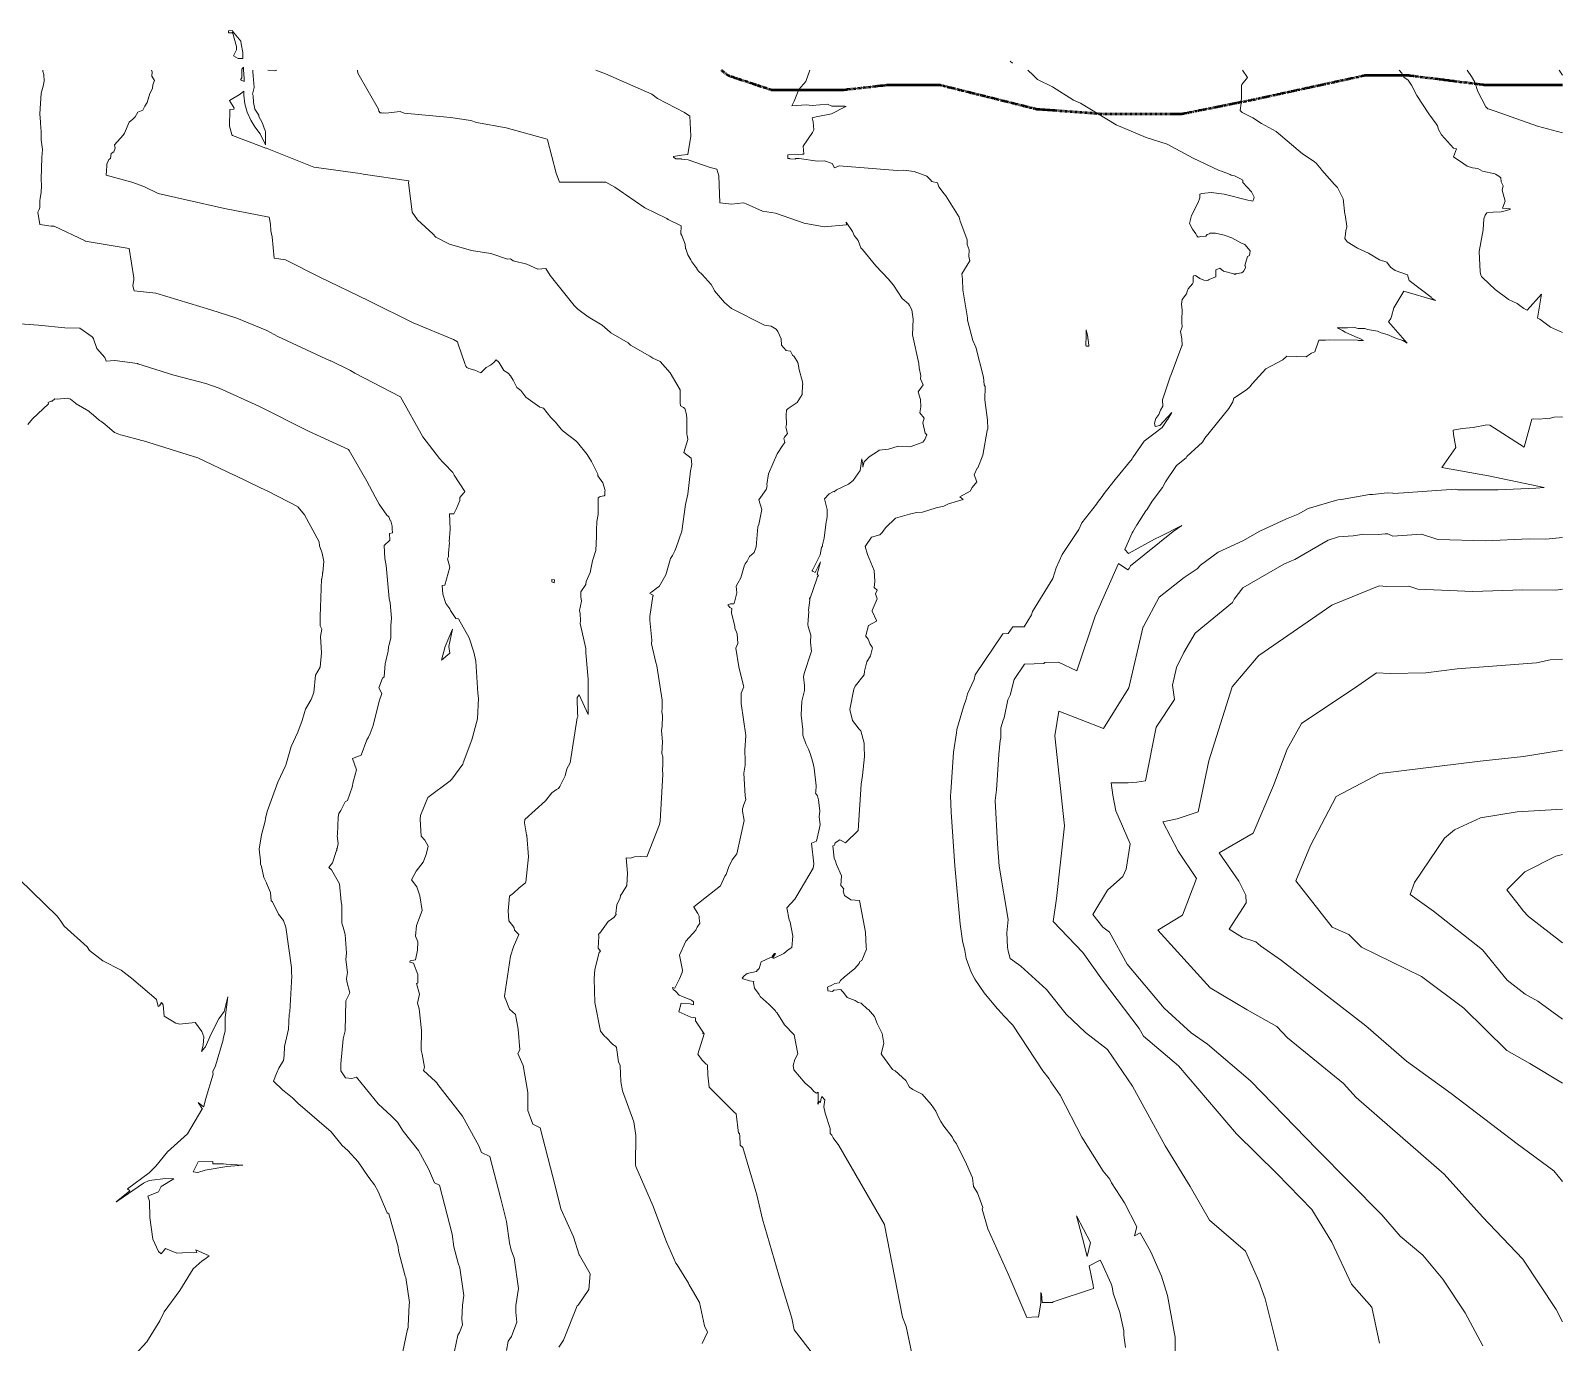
# Model space of a CAD drawing. Header units: metres. Extents: x 808187 to 810032, y 9155685 to 9157080.
# Drawn here: x 809649 to 810032.1, y 9156752.2 to 9157080.3 of the extents above; entities that cross this region are included whole.
import ezdxf

# ---------------------------------------------------------------- set-up
doc = ezdxf.new("R2010")
doc.units = ezdxf.units.M
doc.linetypes.add('ACAD_ISO08W100', pattern=[36, 24, -3, 6, -3])
doc.linetypes.add('PHANTOM2', pattern=[1.25, 0.625, -0.125, 0.125, -0.125, 0.125, -0.125])
doc.layers.add('AA L BOT', color=148, linetype='ACAD_ISO08W100')
doc.layers.add('C-TOPO-MAJR', color=9, linetype='Continuous')

msp = doc.modelspace()

# ---------------------------------------------------------------- linework, layer by layer
at = {"layer": 'AA L BOT', "color": 11, "linetype": 'PHANTOM2', "lineweight": 50, "flags": 128}
msp.add_lwpolyline([(810032.11, 9157066.64), (810012.93, 9157066.64), (809993.62, 9157069.06), (809982.75, 9157069.06), (809954.99, 9157063.02), (809936.88, 9157059.4), (809917.56, 9157059.4), (809900.66, 9157060.61), (809892.42, 9157062.67), (809881.35, 9157065.44), (809876.52, 9157066.64), (809863.24, 9157066.64), (809852.37, 9157065.44), (809843.92, 9157065.44), (809834.27, 9157065.44), (809823.4, 9157069.06), (809821.82, 9157070.38)], dxfattribs=at)
at = {"layer": 'C-TOPO-MAJR', "color": 9, "linetype": 'Continuous', "lineweight": 5}
for points, elevation in [([(809700.5, 9157075.51), (809699.77, 9157074.03), (809700.92, 9157073.3), (809702.1, 9157073.32), (809702.08, 9157074.79), (809701.65, 9157077.02), (809701.59, 9157077.7), (809699.55, 9157080.19), (809699.6, 9157080.25), (809699.47, 9157080.3), (809698.51, 9157080.26), (809698.51, 9157080.17), (809698.52, 9157079.75), (809699.46, 9157079.78), (809699.52, 9157079.93), (809700.5, 9157076.36), (809700.5, 9157075.51)], 2710), ([(809702.45, 9157067.59), (809702.45, 9157068.31), (809702.28, 9157070.52), (809702.23, 9157071.12), (809701.88, 9157070.62), (809701.86, 9157068.5), (809701.51, 9157068.03), (809702.45, 9157067.59)], 2710), ([(809893.99, 9157072.7), (809894.57, 9157072.2), (809894.59, 9157072.18), (809894.6, 9157072.19), (809893.99, 9157072.7)], 2670), ([(809912.99, 9157001.36), (809913.68, 9157001.38), (809913.69, 9157001.61), (809913.36, 9157004.11), (809913.04, 9157005.46), (809913.03, 9157004.1), (809913.05, 9157004.02), (809912.95, 9157001.58), (809912.99, 9157001.36)], 2670), ([(809779.38, 9156943.05), (809779.41, 9156942.4), (809779.96, 9156942.18), (809780.02, 9156942.96), (809779.38, 9156943.05)], 2720), ([(809752.67, 9156926.25), (809751.76, 9156922.87), (809753.9, 9156924.56), (809753.63, 9156926.27), (809754.51, 9156930.57), (809752.67, 9156926.25)], 2730), ([(809835.3, 9156849.46), (809835.06, 9156849.52), (809834.48, 9156848.8), (809834.77, 9156848.54), (809835.27, 9156849.31), (809835.3, 9156849.46)], 2690), ([(809690.88, 9156794.74), (809692.71, 9156795.27), (809698.07, 9156796.19), (809702.11, 9156796.52), (809697.94, 9156796.8), (809697.24, 9156796.91), (809694.6, 9156796.91), (809694.57, 9156797.44), (809690.96, 9156797.4), (809689.66, 9156794.91), (809690.88, 9156794.74)], 2760), ([(809912.12, 9156778.27), (809913.27, 9156773.68), (809914.13, 9156777.21), (809910.59, 9156783.91), (809912.12, 9156778.27)], 2680)]:
    msp.add_lwpolyline(points, close=True, dxfattribs=dict(at, elevation=elevation))
for points, elevation in [([(809768.02, 9156750.21), (809768.49, 9156752.53), (809769.3, 9156753.73), (809770.6, 9156757.24), (809770.35, 9156759.78), (809770.41, 9156761.44), (809771.06, 9156765.72), (809769.97, 9156773.37), (809769.24, 9156775.28), (809768.76, 9156777.09), (809768.06, 9156782.43), (809766.63, 9156788.09), (809763.84, 9156798.75), (809761.8, 9156799.71), (809761.08, 9156801.36), (809757.03, 9156808.83), (809750.86, 9156816.73), (809750.58, 9156817.14), (809750.31, 9156817.44), (809747.3, 9156820.19), (809747.51, 9156821.07), (809746.97, 9156824.29), (809746.71, 9156825.32), (809746.75, 9156830.22), (809746.22, 9156835.64), (809745.74, 9156837.07), (809746.31, 9156839.31), (809745.56, 9156842), (809745.87, 9156842.05), (809745.84, 9156844.2), (809744.75, 9156847.1), (809743.85, 9156847.31), (809743.96, 9156847.61), (809745.24, 9156847.89), (809745.76, 9156850.3), (809745.83, 9156852.41), (809745.3, 9156853.85), (809745.51, 9156856.52), (809746.91, 9156860.21), (809746.4, 9156863.87), (809745.64, 9156866.19), (809744.24, 9156867.92), (809745.44, 9156870.09), (809747.2, 9156872.31), (809747.98, 9156874.24), (809748.44, 9156876.32), (809747.6, 9156877.8), (809746.7, 9156878.79), (809746.48, 9156883.08), (809746.53, 9156884.04), (809748.4, 9156888.47), (809753.93, 9156892.67), (809754.36, 9156893.09), (809757.15, 9156896.8), (809757.22, 9156897.2), (809759.36, 9156902.91), (809760.82, 9156908.19), (809761.02, 9156913.35), (809760.88, 9156914.6), (809760.33, 9156922.6), (809759.88, 9156924.86), (809758.67, 9156928.41), (809756.01, 9156933.17), (809755.38, 9156933.24), (809754.03, 9156935.28), (809753.86, 9156935.66), (809753.08, 9156936.67), (809752.89, 9156937.01), (809752.11, 9156939.34), (809751.99, 9156941.49), (809752.64, 9156941.57), (809753.9, 9156946.1), (809753.32, 9156948.22), (809753.48, 9156948.54), (809753.56, 9156948.74), (809753.52, 9156949), (809753.5, 9156949.1), (809753.51, 9156949.58), (809753.78, 9156952.27), (809753.73, 9156952.46), (809753.96, 9156955.63), (809753.81, 9156959.43), (809754.84, 9156959.44), (809755.53, 9156960.77), (809756.35, 9156962.82), (809756.35, 9156963.51), (809757.35, 9156964.72), (809757.51, 9156964.81), (809757.59, 9156965.05), (809754.97, 9156969.11), (809754.62, 9156969.8), (809752.55, 9156971.99), (809752.04, 9156972.46), (809751.28, 9156973.25), (809747.15, 9156978.73), (809741.52, 9156988.69), (809730.11, 9156994.63), (809729.05, 9156995.29), (809724.11, 9156997.71), (809723.98, 9156997.74), (809710.81, 9157003.84), (809708.06, 9157005.27), (809700.61, 9157008.41), (809694.11, 9157010.48), (809680.35, 9157014.66), (809674.94, 9157015.2), (809674.61, 9157016.45), (809674.83, 9157018.02), (809674.8, 9157018.51), (809673.63, 9157025.85), (809662.68, 9157027.68), (809662.66, 9157027.69), (809662.65, 9157027.7), (809662.64, 9157027.7), (809662.63, 9157027.7), (809654.89, 9157031.38), (809654.18, 9157031.4), (809651.33, 9157031.78), (809650.86, 9157034.91), (809651.14, 9157035.53), (809651.33, 9157036.07), (809651.29, 9157037.81), (809651.42, 9157038.35), (809651.67, 9157039.88), (809651.74, 9157041.45), (809651.65, 9157043.19), (809651.82, 9157048.58), (809651.98, 9157050.58), (809651.69, 9157052.95), (809651.7, 9157055.11), (809651.5, 9157057.08), (809651.53, 9157057.42), (809651.33, 9157059.49), (809651.64, 9157064.65), (809652.18, 9157066.37), (809652.41, 9157067.7), (809652.3, 9157069.29), (809652.09, 9157070.16), (809652.09, 9157070.38)], 2730), ([(809781.12, 9156751.04), (809782.29, 9156752.77), (809785.7, 9156761.35), (809785.99, 9156761.55), (809788.6, 9156765.47), (809788.61, 9156765.49), (809788.96, 9156769.35), (809786.27, 9156774.05), (809786.24, 9156774.1), (809786.24, 9156774.12), (809784.76, 9156778.62), (809781.64, 9156785.61), (809780.33, 9156791.04), (809776.44, 9156805.92), (809774.6, 9156806.78), (809773.39, 9156810.22), (809773.35, 9156810.75), (809773.36, 9156814.72), (809772.22, 9156821.45), (809770.84, 9156824.47), (809771.36, 9156825.39), (809770.98, 9156830.55), (809770.33, 9156834.22), (809768.79, 9156835.6), (809767.71, 9156838.33), (809767.61, 9156838.4), (809767.54, 9156838.83), (809769.07, 9156848.83), (809769.8, 9156851.12), (809771.09, 9156854.21), (809770.04, 9156855.36), (809769.98, 9156855.88), (809769.66, 9156856.43), (809768.62, 9156857.63), (809768.42, 9156860.13), (809768.82, 9156863.81), (809769.76, 9156864.54), (809771.2, 9156865.93), (809772.77, 9156867.12), (809772.91, 9156867.29), (809773.51, 9156873.65), (809773.11, 9156878.98), (809773.04, 9156879.06), (809773.04, 9156879.13), (809772.56, 9156882.14), (809772.62, 9156883.01), (809772.62, 9156883.01), (809772.62, 9156883.02), (809777.76, 9156887.69), (809779.34, 9156889.64), (809780.57, 9156890.52), (809781.03, 9156890.78), (809781.34, 9156891.26), (809782.72, 9156893.92), (809783.09, 9156895.68), (809783.93, 9156897.21), (809785.73, 9156908.46), (809785.89, 9156908.76), (809785.89, 9156908.94), (809785.9, 9156909.05), (809785.78, 9156909.45), (809785.68, 9156913.53), (809786.18, 9156914.18), (809788.46, 9156909.25), (809788.46, 9156917.87), (809788.49, 9156918.06), (809787.84, 9156924.67), (809787.92, 9156925.74), (809786.45, 9156932.04), (809786.53, 9156932.72), (809786.49, 9156934.49), (809786.29, 9156935.31), (809786.8, 9156937.57), (809786.64, 9156938.67), (809786.62, 9156939.96), (809787.87, 9156941.77), (809787.96, 9156942.56), (809788.93, 9156944.78), (809789.57, 9156947.72), (809790.35, 9156950.29), (809790.57, 9156953.76), (809790.52, 9156955.35), (809790.63, 9156957.49), (809790.97, 9156959.3), (809790.99, 9156963.38), (809790.95, 9156963.41), (809791.48, 9156963.81), (809792.48, 9156963.99), (809792.65, 9156964.14), (809792.67, 9156965.12), (809792.7, 9156965.3), (809792.13, 9156967.16), (809792.12, 9156967.16), (809792.11, 9156967.16), (809792.11, 9156967.17), (809790.92, 9156968.97), (809790.87, 9156969.4), (809790.82, 9156969.54), (809789.31, 9156972.54), (809788.21, 9156974.26), (809785.8, 9156977.28), (809785.48, 9156977.61), (809785.4, 9156977.73), (809782.23, 9156980.12), (809781.72, 9156980.65), (809780.27, 9156982.34), (809780.27, 9156982.35), (809780.26, 9156982.38), (809780.24, 9156982.43), (809779.13, 9156983.53), (809777.26, 9156985.88), (809776.34, 9156986.09), (809772.87, 9156988.65), (809771.63, 9156990.33), (809770.65, 9156991.03), (809770.56, 9156991.19), (809769.74, 9156992.86), (809769.02, 9156993.97), (809768.47, 9156994.61), (809767.35, 9156995.26), (809766.11, 9156997.36), (809765.43, 9156997.96), (809764.88, 9156997.33), (809764.02, 9156996.6), (809762.97, 9156996.04), (809761.59, 9156994.75), (809760.11, 9156995.35), (809758.66, 9156995.78), (809758.12, 9156996.07), (809757.9, 9156996.42), (809757.82, 9156996.6), (809757.61, 9156996.97), (809757.63, 9156997.08), (809755.93, 9157001.89), (809755.8, 9157002.48), (809754.79, 9157003.07), (809744.73, 9157007.22), (809733.64, 9157012.74), (809721.2, 9157018.7), (809712.79, 9157022.95), (809709.92, 9157023.41), (809709.46, 9157028.71), (809709.13, 9157030.21), (809709.05, 9157031.92), (809708.7, 9157033.62), (809697.55, 9157035.79), (809687.95, 9157037.99), (809680.96, 9157039.59), (809677.31, 9157041.3), (809674.34, 9157042.37), (809667.96, 9157044.11), (809667.98, 9157045.2), (809668.11, 9157046.54), (809668.06, 9157046.87), (809668.61, 9157048.03), (809669.01, 9157048.32), (809669.2, 9157049.58), (809669.83, 9157049.97), (809670.21, 9157050.91), (809670.04, 9157051.75), (809672.2, 9157054.16), (809672.48, 9157054.67), (809673.65, 9157057.39), (809674.57, 9157058.15), (809675.16, 9157058.72), (809675.82, 9157059.9), (809677.11, 9157060.44), (809677.59, 9157061.4), (809678.16, 9157062.31), (809678.8, 9157064.58), (809679.52, 9157065.79), (809679.6, 9157066.76), (809680, 9157067.79), (809679.34, 9157068.9), (809679.42, 9157069.97), (809679.27, 9157070.38)], 2720), ([(809816.94, 9156751.95), (809818.27, 9156754.78), (809817.57, 9156756.38), (809816.32, 9156762.21), (809813.62, 9156766.79), (809813.53, 9156767.04), (809810.71, 9156771.6), (809810.35, 9156772), (809808.02, 9156777.36), (809804.63, 9156786.47), (809800.41, 9156796.22), (809800.28, 9156796.68), (809800.35, 9156803.93), (809799.9, 9156807.37), (809797.05, 9156815.14), (809796.63, 9156817.48), (809796.63, 9156817.48), (809796.63, 9156817.48), (809796.62, 9156817.49), (809796.5, 9156821.45), (809796.02, 9156822.37), (809795.56, 9156825.99), (809795.35, 9156826.2), (809794.58, 9156826.77), (809792.95, 9156828.49), (809792.54, 9156828.81), (809791.57, 9156830.02), (809790.15, 9156837.22), (809789.98, 9156843.26), (809790.15, 9156845.49), (809791.18, 9156849.76), (809791.53, 9156850.11), (809790.99, 9156850.8), (809791.12, 9156853.83), (809791.06, 9156854.27), (809791.26, 9156854.58), (809791.39, 9156854.6), (809793.48, 9156857.52), (809794.34, 9156858.07), (809794.91, 9156858.51), (809795.47, 9156859.21), (809795.37, 9156859.52), (809795.67, 9156861.69), (809796.45, 9156863.37), (809796.55, 9156864.02), (809796.94, 9156864.54), (809798.15, 9156866.53), (809798.31, 9156869.54), (809797.94, 9156873.44), (809799.08, 9156873.29), (809800.07, 9156873.63), (809801.49, 9156873.75), (809803.1, 9156873.63), (809806.27, 9156881.75), (809806.48, 9156882.55), (809807.11, 9156894.24), (809807.04, 9156895.51), (809807.17, 9156896.63), (809807.12, 9156898.7), (809806.9, 9156899.5), (809807.08, 9156902.44), (809806.81, 9156905.24), (809806.99, 9156906.33), (809807.08, 9156908.93), (809806.9, 9156909.98), (809806.96, 9156910.81), (809806.93, 9156912.85), (809805.62, 9156921.45), (809805.36, 9156922.24), (809804.33, 9156926.91), (809804.38, 9156927.86), (809803.85, 9156932.86), (809803.86, 9156933.74), (809804.66, 9156938.85), (809804.69, 9156938.97), (809804.68, 9156939.11), (809803.92, 9156939.54), (809803.95, 9156939.65), (809804.34, 9156939.89), (809805.77, 9156941.04), (809806.24, 9156941.3), (809807.91, 9156944.21), (809809.03, 9156948.28), (809809.52, 9156949.05), (809810.13, 9156950.21), (809810.48, 9156951.03), (809811.87, 9156955.1), (809812.83, 9156961.81), (809813.38, 9156964.4), (809814.03, 9156970.17), (809814.28, 9156971.4), (809814.39, 9156971.78), (809814.24, 9156973.4), (809812.42, 9156974.78), (809813.39, 9156978.01), (809813.26, 9156979.11), (809813.12, 9156979.33), (809813.15, 9156983.24), (809813.02, 9156984.28), (809812.62, 9156985.79), (809812.3, 9156986.04), (809811.55, 9156986.42), (809811.46, 9156987.19), (809811.46, 9156990.43), (809808.99, 9156994.75), (809806.49, 9156997.57), (809804.62, 9156998.39), (809803.9, 9156998.92), (809799.01, 9157001.63), (809798.48, 9157002.18), (809794.15, 9157004.72), (809793.98, 9157004.91), (809791.96, 9157006.61), (809788.5, 9157008.71), (809785.89, 9157010.64), (809785, 9157011.54), (809779, 9157019.07), (809777.86, 9157020.81), (809775.86, 9157020.64), (809773.09, 9157021.92), (809769.71, 9157022.69), (809769.06, 9157023.19), (809768.33, 9157023.18), (809764.11, 9157024.57), (809759.31, 9157025.28), (809753.75, 9157026.88), (809750.38, 9157028.68), (809749.62, 9157029.51), (809745.79, 9157032.96), (809744.45, 9157034.91), (809743.5, 9157042.35), (809743.65, 9157042.54), (809743.59, 9157042.75), (809732.21, 9157044.38), (809731.46, 9157044.59), (809719.84, 9157046.14), (809708.22, 9157050.82), (809708.04, 9157050.87), (809707.85, 9157050.89), (809699.52, 9157054.07), (809699.33, 9157054.25), (809699.36, 9157054.28), (809698.73, 9157056.39), (809698.74, 9157056.42), (809698.86, 9157060.57), (809699.81, 9157060.64), (809699.93, 9157060.84), (809699.95, 9157060.91), (809698.76, 9157062.83), (809698.77, 9157062.85), (809701.46, 9157064.4), (809702.39, 9157065.18), (809702.32, 9157064.12), (809702.58, 9157061.98), (809703.15, 9157059.89), (809704.09, 9157057.93), (809705.11, 9157056.2), (809706.43, 9157054.51), (809707.8, 9157051.7), (809707.76, 9157055.06), (809707.67, 9157055.26), (809706.96, 9157057.32), (809706.13, 9157058.82), (809706.06, 9157059.14), (809705.08, 9157060.63), (809704.79, 9157062.34), (809704.7, 9157064.05), (809704.54, 9157064.38), (809704.95, 9157066.09), (809704.74, 9157068.04), (809704.74, 9157068.35), (809704.68, 9157068.63), (809704.63, 9157070.38)], 2710), ([(809847.63, 9156745.47), (809840, 9156755.38), (809839.36, 9156758.28), (809836.71, 9156767.07), (809832.1, 9156783), (809832.08, 9156783.03), (809832.07, 9156783.07), (809830.62, 9156789.12), (809827.11, 9156800.96), (809826.5, 9156801.59), (809826.41, 9156803.95), (809826.32, 9156804.3), (809826.28, 9156804.53), (809826.05, 9156804.55), (809825.44, 9156809.37), (809825, 9156809.84), (809824.66, 9156810.12), (809818.76, 9156816.06), (809818.37, 9156819.03), (809818.28, 9156821.66), (809817.94, 9156821.82), (809816.99, 9156822.81), (809815.91, 9156824.33), (809817.48, 9156829.39), (809816.97, 9156829.59), (809817.47, 9156829.41), (809815.28, 9156832.67), (809815.27, 9156833.4), (809814.11, 9156833.56), (809811.17, 9156834.86), (809811.7, 9156837.04), (809813.94, 9156836.91), (809814.79, 9156836.61), (809814.78, 9156837.43), (809814.28, 9156837.82), (809811.22, 9156839.05), (809810.32, 9156840.08), (809809.72, 9156840.46), (809809.53, 9156840.99), (809810.13, 9156840.83), (809811.31, 9156843.11), (809812.01, 9156844.71), (809812.09, 9156845.32), (809811.28, 9156849.1), (809812.88, 9156852.61), (809815.39, 9156855.36), (809815.58, 9156855.7), (809815.7, 9156856.1), (809816.08, 9156856.57), (809816.37, 9156857.01), (809816.21, 9156858.31), (809816.23, 9156858.83), (809815.92, 9156859.49), (809814.86, 9156861.11), (809814.89, 9156861.16), (809821.58, 9156866.45), (809822.62, 9156868.86), (809822.94, 9156869.27), (809823.55, 9156871.01), (809824.46, 9156872.89), (809825.61, 9156874.44), (809827.46, 9156882.78), (809827.09, 9156885.06), (809827.06, 9156885.68), (809827.36, 9156886.74), (809827.89, 9156888), (809827.73, 9156888.96), (809827.42, 9156894.62), (809827.74, 9156896.61), (809827.77, 9156897.71), (809827.64, 9156900.34), (809827.91, 9156903.97), (809826.72, 9156912.01), (809826.74, 9156914.58), (809827.37, 9156916.21), (809827.35, 9156916.34), (809827.35, 9156916.41), (809826.17, 9156921.18), (809825.41, 9156925.89), (809825.86, 9156927.01), (809825.73, 9156929.4), (809825.43, 9156930.27), (809825.17, 9156930.85), (809825.13, 9156931.26), (809824.27, 9156934.67), (809824.4, 9156935.78), (809823.86, 9156936.04), (809823.38, 9156936.66), (809824.1, 9156936.92), (809824.9, 9156936.98), (809825.09, 9156937.33), (809825.65, 9156939.73), (809825.47, 9156941.35), (809825.86, 9156942.14), (809826.67, 9156943.48), (809827.45, 9156946.38), (809827.76, 9156946.97), (809828.22, 9156947.59), (809828.83, 9156948.81), (809829.97, 9156949.78), (809830.48, 9156951.21), (809830.92, 9156956.23), (809831.16, 9156956.8), (809831.86, 9156960.55), (809831.16, 9156962.94), (809832.97, 9156965.52), (809833.26, 9156966.48), (809833.15, 9156966.81), (809833.53, 9156969.47), (809835.72, 9156974.48), (809837.11, 9156976.65), (809837.64, 9156977.33), (809837.44, 9156978.32), (809837.59, 9156978.64), (809838.31, 9156979.57), (809838, 9156980.79), (809837.9, 9156981.11), (809838.03, 9156981.75), (809837.99, 9156984.22), (809838.06, 9156985.37), (809838.2, 9156985.56), (809838.45, 9156985.8), (809840.76, 9156987.29), (809841.96, 9156989.32), (809842.05, 9156991.68), (809842.16, 9156991.7), (809842.08, 9156992.5), (809841.19, 9156995.8), (809841.12, 9156996.03), (809840.94, 9156997.33), (809840.02, 9156998.83), (809839.6, 9156999.11), (809839.08, 9157000.11), (809837.98, 9157000.34), (809836.85, 9157001.62), (809836.77, 9157003.21), (809835.91, 9157005.08), (809835.45, 9157005.62), (809834.21, 9157006.35), (809832.58, 9157006.64), (809824.29, 9157010.77), (809822.54, 9157012.28), (809820.03, 9157015.2), (809819.95, 9157015.43), (809819.25, 9157016.84), (809816.99, 9157019.32), (809816.06, 9157020.16), (809815.79, 9157020.48), (809815.68, 9157020.7), (809815.66, 9157020.9), (809815.39, 9157021.14), (809814.39, 9157022.44), (809814.16, 9157022.94), (809813.39, 9157024.22), (809812.85, 9157025.73), (809812.81, 9157025.84), (809812.7, 9157026.88), (809811.9, 9157029.03), (809811.6, 9157029.46), (809811.76, 9157031.44), (809811.72, 9157031.45), (809808.51, 9157033.09), (809808.37, 9157033.12), (809808.33, 9157033.14), (809808.1, 9157033.32), (809802.62, 9157036), (809802.61, 9157036), (809802.6, 9157036.01), (809797.83, 9157039.35), (809797.27, 9157039.68), (809795.12, 9157041.16), (809792.86, 9157042.4), (809781.33, 9157042.41), (809780.49, 9157044.61), (809778.28, 9157052.99), (809778.22, 9157053.12), (809767.94, 9157055.99), (809760.56, 9157057.33), (809759.15, 9157057.79), (809754.07, 9157058.55), (809742.45, 9157059.68), (809741.41, 9157060.11), (809737.83, 9157059.66), (809737.29, 9157059.7), (809737.13, 9157059.69), (809736.78, 9157059.74), (809736.48, 9157059.75), (809736.1, 9157060.19), (809736.04, 9157060.67), (809730.9, 9157069.7), (809730.8, 9157070.38)], 2700), ([(809870.5, 9156744.29), (809868.01, 9156756.2), (809867.04, 9156758.49), (809862.57, 9156781.63), (809862.56, 9156781.71), (809862.55, 9156781.74), (809851.15, 9156801.5), (809849.76, 9156803.37), (809849.37, 9156804.03), (809848.98, 9156804.45), (809848.96, 9156805.71), (809847.74, 9156809.59), (809847.41, 9156811.13), (809847.66, 9156812.88), (809846.9, 9156813.75), (809846.69, 9156812.93), (809846.6, 9156812.23), (809846.13, 9156812.54), (809846.12, 9156812.22), (809845.94, 9156811.81), (809845.95, 9156812.81), (809845.99, 9156813.28), (809845.99, 9156814.77), (809845.59, 9156814.57), (809844.92, 9156814.95), (809844.23, 9156815.8), (809842.7, 9156817.05), (809842.7, 9156817.05), (809842.7, 9156817.05), (809839.91, 9156820.37), (809839.73, 9156821.47), (809840.16, 9156822.96), (809840.93, 9156824.41), (809839.98, 9156829.14), (809839.92, 9156829.26), (809837.58, 9156831.63), (809835.67, 9156834.74), (809835.39, 9156834.91), (809835.29, 9156835.13), (809833.71, 9156836.77), (809831.48, 9156838.77), (809831.26, 9156839.27), (809830.06, 9156840.84), (809829.79, 9156842.13), (809829.91, 9156842.49), (809828.83, 9156842.61), (809827.21, 9156843.14), (809827.01, 9156843.33), (809827.47, 9156843.93), (809828.27, 9156844.45), (809830.58, 9156844.97), (809830.84, 9156845.41), (809830.9, 9156845.44), (809831.22, 9156845.75), (809831.77, 9156847.37), (809834.24, 9156848.55), (809834.71, 9156848.33), (809834.95, 9156848.31), (809837.43, 9156849.52), (809838.45, 9156850.4), (809839.43, 9156851), (809839.65, 9156853.78), (809838.99, 9156857.29), (809838.75, 9156857.9), (809838.17, 9156860.92), (809840.16, 9156863.11), (809840.23, 9156863.17), (809840.27, 9156863.23), (809840.37, 9156863.45), (809844.71, 9156870.83), (809844.89, 9156871.93), (809844.28, 9156877.1), (809845.55, 9156877.59), (809846.35, 9156880.92), (809846.45, 9156881.79), (809846.27, 9156883.65), (809846.37, 9156885.06), (809846.08, 9156887.94), (809845.82, 9156888.92), (809845.36, 9156889.56), (809845.41, 9156889.96), (809845.46, 9156891.41), (809844.96, 9156895.86), (809844.66, 9156897.31), (809844, 9156899.48), (809843.57, 9156900.58), (809842.91, 9156901.9), (809842.27, 9156903.84), (809842.19, 9156904.13), (809842.18, 9156905.54), (809841.72, 9156909.09), (809841.89, 9156912.61), (809842.55, 9156915.26), (809842.57, 9156916.49), (809842.35, 9156918.66), (809842.47, 9156919.54), (809844.2, 9156924.85), (809844.29, 9156924.99), (809844.07, 9156927.38), (809844.13, 9156929.12), (809843.45, 9156931.28), (809843.4, 9156931.74), (809843.64, 9156934.98), (809843.59, 9156935.32), (809843.86, 9156937.87), (809843.86, 9156938.08), (809843.8, 9156938.21), (809843.85, 9156938.21), (809843.78, 9156938.48), (809843.95, 9156938.39), (809845.69, 9156943.19), (809845.78, 9156943.74), (809846.04, 9156943.93), (809845.75, 9156944.33), (809846.6, 9156947.42), (809845.23, 9156944.77), (809844.69, 9156945.15), (809844.48, 9156945.14), (809844.52, 9156945.36), (809844.61, 9156945.34), (809846.5, 9156949.19), (809846.85, 9156951.03), (809847.04, 9156951.35), (809847.08, 9156951.73), (809847.48, 9156953.37), (809847.98, 9156957.44), (809848.11, 9156957.82), (809848.21, 9156958.67), (809848.24, 9156960.57), (809847.55, 9156963.18), (809848.72, 9156964.47), (809849.83, 9156965.02), (809850, 9156964.99), (809850.56, 9156965.48), (809853.56, 9156966.86), (809854.75, 9156967.77), (809856.51, 9156970.25), (809856.88, 9156973.18), (809857.05, 9156972.22), (809857.17, 9156972.17), (809857.16, 9156971.16), (809857.53, 9156972.48), (809858.77, 9156973.71), (809861.07, 9156975.24), (809861.25, 9156975.33), (809863.56, 9156975.63), (809865.96, 9156976.34), (809868.87, 9156976.21), (809869.26, 9156976.26), (809872.14, 9156977.39), (809872.7, 9156978.05), (809873.14, 9156979.24), (809872.73, 9156979.61), (809872.13, 9156982.23), (809872.51, 9156983.4), (809871.41, 9156984.73), (809871.69, 9156986.21), (809871.61, 9156988.03), (809871.03, 9156989.92), (809872.21, 9156991.74), (809871.57, 9156993.19), (809871.64, 9156993.94), (809871.22, 9156995.95), (809871.17, 9156997.03), (809869.55, 9157004.24), (809869.73, 9157008.13), (809869.39, 9157010.44), (809868.84, 9157011.56), (809868.6, 9157011.96), (809866.99, 9157013.33), (809864.83, 9157016.66), (809863.53, 9157018.25), (809860.39, 9157021.47), (809857.1, 9157025.54), (809856.64, 9157025.99), (809855.95, 9157027.84), (809854.98, 9157029.1), (809854.65, 9157029.86), (809854.56, 9157030.03), (809852.98, 9157032.41), (809853.08, 9157031.72), (809847.47, 9157031.26), (809842.45, 9157032.16), (809835.3, 9157034.62), (809832.06, 9157035.17), (809828.01, 9157037.02), (809827.54, 9157037.17), (809827.22, 9157037.24), (809824.43, 9157036.93), (809821.42, 9157037.26), (809821.11, 9157043.98), (809820.61, 9157045.64), (809818.96, 9157046.05), (809813.44, 9157048.01), (809811.78, 9157048.13), (809811.79, 9157048.21), (809810.38, 9157048.22), (809809.79, 9157048.66), (809809.81, 9157048.85), (809811.83, 9157049.19), (809813.38, 9157049.32), (809814.18, 9157053.93), (809813.9, 9157058.92), (809812.59, 9157059.82), (809805.77, 9157063.32), (809804.35, 9157064.4), (809792.8, 9157069.47), (809790.38, 9157070.38)], 2690), ([(809922.87, 9156750.97), (809922.42, 9156754.07), (809922.43, 9156755.15), (809921.41, 9156759.66), (809919.79, 9156764.55), (809919.51, 9156766.11), (809919.27, 9156766.89), (809916.81, 9156772.21), (809916.49, 9156772.79), (809913.8, 9156771.39), (809914.76, 9156766.55), (809914.84, 9156765.73), (809904.77, 9156762.33), (809904.57, 9156762.23), (809901.97, 9156762.18), (809901.8, 9156764.37), (809901.67, 9156764.7), (809901.71, 9156764.1), (809901.64, 9156762.13), (809901.11, 9156758.55), (809900.61, 9156758.6), (809898.2, 9156758.44), (809893.64, 9156768.98), (809888.44, 9156780.6), (809886.97, 9156785.51), (809887.17, 9156786), (809885.84, 9156789.62), (809884.85, 9156791.25), (809884.58, 9156793.34), (809883.09, 9156796.77), (809880.62, 9156801.92), (809879.86, 9156802.89), (809879.47, 9156803.64), (809877.4, 9156806.26), (809876.64, 9156807.45), (809876.04, 9156808.58), (809875.41, 9156810.08), (809874.26, 9156811.74), (809871.97, 9156814.27), (809869.69, 9156815.51), (809868.86, 9156816.05), (809867.88, 9156817.74), (809865.24, 9156820.12), (809864.54, 9156820.47), (809861.87, 9156824.1), (809861.71, 9156824.35), (809862.42, 9156826.94), (809861.96, 9156829.5), (809860.75, 9156831.97), (809860.05, 9156833.73), (809858.54, 9156835.48), (809858.33, 9156835.56), (809856.75, 9156837.05), (809856.01, 9156837.25), (809855.23, 9156837.77), (809853.25, 9156838.48), (809852.35, 9156839.71), (809851.93, 9156840.12), (809851.68, 9156840.46), (809849.88, 9156840.3), (809849.54, 9156839.95), (809848.37, 9156840.14), (809848.41, 9156840.48), (809848.28, 9156841.1), (809849.61, 9156841.62), (809850.15, 9156842), (809851.24, 9156842.12), (809851.58, 9156842.71), (809852.49, 9156843.59), (809855.13, 9156845.71), (809856.2, 9156847), (809856.37, 9156847.49), (809856.9, 9156847.77), (809858.08, 9156850.59), (809857.95, 9156851.09), (809857.82, 9156854.79), (809856.35, 9156862.76), (809854.14, 9156862.93), (809852.54, 9156864.02), (809852.27, 9156865.09), (809852.4, 9156865.65), (809851.66, 9156866.5), (809851.84, 9156868.87), (809850.57, 9156871.78), (809850.34, 9156872.62), (809850.02, 9156873.32), (809849.63, 9156876.42), (809850.03, 9156876.57), (809850.22, 9156877.19), (809851.43, 9156877.92), (809852.79, 9156877.19), (809856.01, 9156880.26), (809856.71, 9156891.86), (809857.08, 9156894.01), (809857.6, 9156898.75), (809857.49, 9156901.22), (809857.5, 9156901.29), (809857.47, 9156902.12), (809856.62, 9156905.17), (809856.21, 9156905.57), (809854.57, 9156907.75), (809853.88, 9156910.5), (809854.9, 9156915.61), (809855.23, 9156916.38), (809857.5, 9156919.21), (809857.56, 9156920.12), (809858.17, 9156922.42), (809859.11, 9156923.9), (809859.61, 9156925.91), (809859.49, 9156926.14), (809858.99, 9156926.88), (809858.9, 9156926.95), (809858.91, 9156927.05), (809858.51, 9156928.13), (809857.86, 9156928.95), (809857.88, 9156928.97), (809857.87, 9156928.99), (809858.59, 9156931.48), (809860.58, 9156932.6), (809860.6, 9156932.79), (809859.51, 9156935.14), (809859.51, 9156935.27), (809860.7, 9156938.19), (809860.34, 9156939.4), (809860.76, 9156940.35), (809859.96, 9156941.01), (809860.15, 9156942.56), (809860.01, 9156945.24), (809858.34, 9156949.29), (809857.73, 9156951.28), (809857.92, 9156951.52), (809859.29, 9156953.58), (809861.37, 9156954.19), (809862.01, 9156954.75), (809862.79, 9156955.95), (809865.33, 9156958.37), (809868.82, 9156959.4), (809870.57, 9156959.74), (809872.06, 9156959.83), (809875.53, 9156960.96), (809877.45, 9156961.38), (809878.54, 9156961.92), (809882.25, 9156963.01), (809881.44, 9156963.69), (809884.04, 9156965.1), (809884.53, 9156966.01), (809885.69, 9156967.43), (809884.98, 9156969.18), (809885.73, 9156970.83), (809885.92, 9156970.94), (809887.18, 9156974.08), (809888.28, 9156980.33), (809888.45, 9156980.73), (809888.37, 9156982.85), (809887.65, 9156987.99), (809887.72, 9156991.27), (809887.54, 9156991.74), (809887.33, 9156993.6), (809885.44, 9157001.16), (809884.65, 9157002.76), (809883.31, 9157007.89), (809883.34, 9157008.5), (809882.18, 9157015.45), (809882.07, 9157018.16), (809881.9, 9157019.47), (809883.94, 9157022.69), (809883.69, 9157023.85), (809883.77, 9157025.47), (809883.26, 9157026.77), (809883.24, 9157027.94), (809882.95, 9157028.87), (809881.54, 9157032.61), (809881.27, 9157033.61), (809877.93, 9157039.02), (809877.48, 9157039.51), (809876.16, 9157041.26), (809875.8, 9157042.23), (809874.42, 9157042.56), (809874.08, 9157043), (809873.14, 9157043.86), (809870.03, 9157045.08), (809867.29, 9157045.37), (809865.78, 9157045.31), (809851.21, 9157046.49), (809850.1, 9157045.96), (809849.48, 9157047.04), (809847.58, 9157047.77), (809845.83, 9157047.68), (809841.22, 9157048.33), (809840.3, 9157048.29), (809840.29, 9157048.17), (809838.89, 9157048.27), (809838.88, 9157048.3), (809838.43, 9157048.31), (809838.41, 9157049.24), (809842, 9157049.39), (809842.4, 9157049.43), (809842.26, 9157051.44), (809844.61, 9157054.82), (809844.9, 9157055.51), (809844.71, 9157057.48), (809844.52, 9157058.5), (809845.49, 9157058.75), (809849.34, 9157059.51), (809852.77, 9157061.26), (809852.97, 9157061.3), (809852.79, 9157061.35), (809852.69, 9157061.37), (809849.44, 9157061.37), (809848.3, 9157061.87), (809844.45, 9157061.61), (809842.98, 9157061.74), (809839.37, 9157061.47), (809839.97, 9157062.66), (809841.15, 9157065.59), (809842.87, 9157067.55), (809843.93, 9157070.38)], 2680), ([(809935.25, 9156748.93), (809935.29, 9156753.57), (809935.21, 9156753.93), (809935.08, 9156754.33), (809933.32, 9156763.98), (809931.88, 9156768.81), (809929.15, 9156774.88), (809926.49, 9156779.6), (809925.14, 9156778.9), (809925.68, 9156781.13), (809922.61, 9156787.1), (809919.38, 9156792.14), (809918.94, 9156793.04), (809917.3, 9156795.04), (809911.93, 9156803.56), (809906.47, 9156814.08), (809904.21, 9156817.37), (809903.79, 9156818.11), (809902.17, 9156820.16), (809894.64, 9156831.57), (809892.23, 9156834.09), (809891.99, 9156834.41), (809890.73, 9156835.73), (809887.53, 9156839.61), (809885.16, 9156843.1), (809884.28, 9156844.78), (809883, 9156848.22), (809882.69, 9156850.21), (809882.08, 9156852.66), (809881.52, 9156856.79), (809880.14, 9156871.45), (809879.21, 9156884.86), (809879.05, 9156889), (809879.15, 9156889.85), (809879.87, 9156899.84), (809880.62, 9156904.7), (809880.64, 9156905.5), (809882.32, 9156911.21), (809883.04, 9156913.07), (809883.32, 9156914.42), (809884.97, 9156918.02), (809885.27, 9156919.19), (809892.14, 9156929.45), (809893.52, 9156929.48), (809894.67, 9156931.15), (809897.47, 9156931.22), (809899.36, 9156934.16), (809899.59, 9156935.06), (809904.64, 9156943.3), (809905.49, 9156945.92), (809906.98, 9156949.27), (809911.2, 9156955.53), (809911.95, 9156957.22), (809915.59, 9156961.88), (809915.82, 9156962.28), (809917.04, 9156963.82), (809917.51, 9156964.56), (809919.96, 9156967.58), (809920.25, 9156968.02), (809924.54, 9156973.23), (809924.69, 9156973.52), (809927.5, 9156977.6), (809931.99, 9156981.02), (809933.37, 9156983.06), (809933.45, 9156983.14), (809934.44, 9156984.8), (809931.46, 9156981.54), (809930.28, 9156981.3), (809930.07, 9156982.14), (809930.47, 9156983.26), (809931.22, 9156984.33), (809931.56, 9156985.41), (809932.2, 9156986.41), (809932.07, 9156987.92), (809934.05, 9156993.75), (809934.3, 9156994.29), (809936.97, 9157001.47), (809936.98, 9157001.51), (809936.91, 9157003.34), (809936.62, 9157005.02), (809937.06, 9157006.2), (809936.91, 9157007.2), (809936.97, 9157008), (809936.98, 9157010.36), (809936.85, 9157011.89), (809937.05, 9157013.04), (809938.08, 9157014.45), (809938.27, 9157015.07), (809938.52, 9157015.71), (809939.6, 9157016.99), (809939.73, 9157017.31), (809939.76, 9157018.7), (809939.84, 9157018.96), (809940.32, 9157019.02), (809941.42, 9157018.33), (809942.46, 9157017.89), (809943.22, 9157017.73), (809943.53, 9157017.79), (809943.56, 9157017.94), (809945.46, 9157018.72), (809945.44, 9157020.42), (809945.46, 9157020.45), (809945.5, 9157020.46), (809946.46, 9157020.85), (809947.38, 9157020.12), (809949.94, 9157019.48), (809950.21, 9157019.34), (809950.49, 9157019.53), (809950.62, 9157019.5), (809951.78, 9157019.71), (809951.9, 9157019.71), (809952.25, 9157019.94), (809952.44, 9157020.19), (809952.9, 9157020.94), (809952.76, 9157021.52), (809952.69, 9157021.58), (809953.34, 9157023.82), (809953.87, 9157024.1), (809954.06, 9157025.23), (809954.07, 9157025.25), (809954.06, 9157025.26), (809954.06, 9157025.26), (809952.7, 9157026.77), (809951.66, 9157027.24), (809949.48, 9157028.44), (809947.56, 9157029.15), (809945.37, 9157029.64), (809943.91, 9157029.61), (809943.86, 9157029.44), (809943.24, 9157029.32), (809942.91, 9157028.91), (809941.66, 9157028.85), (809940.99, 9157028.62), (809940.71, 9157029.01), (809940.46, 9157029.48), (809939.64, 9157030.63), (809938.88, 9157032.04), (809939.36, 9157034.04), (809941.01, 9157037.33), (809941.44, 9157038.44), (809941.44, 9157039.44), (809941.91, 9157039.55), (809944.25, 9157039.85), (809947.51, 9157039.38), (809953.46, 9157037.87), (809954.02, 9157037.82), (809954.73, 9157037.67), (809954.83, 9157037.96), (809955.01, 9157038.66), (809954.36, 9157039.95), (809952.21, 9157042.31), (809952.16, 9157042.89), (809951.42, 9157043.3), (809950.07, 9157043.95), (809949.3, 9157044.16), (809949.02, 9157044.33), (809946.88, 9157045.16), (809946.27, 9157045.31), (809939.8, 9157048.42), (809933.28, 9157051.87), (809927.99, 9157053.54), (809920.54, 9157056.75), (809911.56, 9157062.15), (809909.88, 9157062.93), (809904.55, 9157066.27), (809900.8, 9157068.07), (809899.76, 9157069.16), (809898.39, 9157070.38)], 2670), ([(809964.2, 9156737.47), (809957.76, 9156763.13), (809956.23, 9156767.51), (809952.9, 9156775.05), (809943.89, 9156782.75), (809938.98, 9156791.18), (809932.75, 9156801.39), (809924.62, 9156816.27), (809918.37, 9156825.51), (809912.85, 9156829.76), (809908.01, 9156834.35), (809903.1, 9156840.45), (809896.69, 9156846.35), (809893.98, 9156848.25), (809893.49, 9156850.08), (809893.32, 9156851.07), (809893.13, 9156854.67), (809893.52, 9156858), (809891.26, 9156871.32), (809890.87, 9156876.94), (809890.27, 9156887.76), (809890.58, 9156890.42), (809891.2, 9156899.27), (809891.53, 9156902.73), (809891.65, 9156903.35), (809891.7, 9156905.92), (809892.27, 9156907.84), (809892.51, 9156908.46), (809893.42, 9156912.9), (809893.98, 9156914.13), (809894.99, 9156918.05), (809897.56, 9156921.89), (809902.44, 9156922.01), (809902.64, 9156922.29), (809906.11, 9156922.37), (809910.71, 9156920.21), (809915.25, 9156933.85), (809921.12, 9156947.02), (809923.42, 9156945.43), (809923.76, 9156945.8), (809924.13, 9156946.41), (809934.73, 9156954.99), (809934.78, 9156955.03), (809934.8, 9156955.04), (809936.9, 9156956.53), (809931.55, 9156953.74), (809930.07, 9156953.13), (809923.58, 9156949.49), (809922.65, 9156950.5), (809924.53, 9156954.73), (809924.68, 9156954.92), (809925.72, 9156956.72), (809925.78, 9156956.79), (809927.95, 9156960.24), (809928.16, 9156960.49), (809929.55, 9156962.62), (809932.14, 9156966.05), (809932.89, 9156967.46), (809935.59, 9156971.5), (809938.01, 9156973.44), (809938.22, 9156973.76), (809942.11, 9156977.39), (809942.69, 9156978.37), (809948.66, 9156985.82), (809949.66, 9156987.46), (809949.98, 9156988.34), (809953.14, 9156990.46), (809953.93, 9156991.17), (809954.49, 9156991.98), (809957.96, 9156995.7), (809962.16, 9156998), (809963.22, 9156998.87), (809968.06, 9156998.74), (809968.34, 9156999), (809969.39, 9156999.66), (809970.16, 9156999.93), (809971.17, 9157002.85), (809972.9, 9157002.87), (809973.8, 9157002.95), (809980.88, 9157002.92), (809981.16, 9157002.83), (809982.39, 9157002.81), (809981.27, 9157003.37), (809980.92, 9157003.49), (809977.81, 9157004.91), (809977.13, 9157005.3), (809975.75, 9157005.95), (809978.14, 9157005.98), (809978.34, 9157005.93), (809980.13, 9157006.01), (809981.03, 9157005.77), (809982.67, 9157005.81), (809983.4, 9157005.56), (809985.89, 9157005.12), (809986.81, 9157004.75), (809988.29, 9157004.31), (809990.66, 9157003.26), (809992.22, 9157002.76), (809993.25, 9157002.16), (809988.64, 9157007.47), (809989.19, 9157008.31), (809989.35, 9157008.79), (809989.92, 9157010.95), (809992.43, 9157015.1), (810000.34, 9157012.79), (809999.33, 9157013.51), (809999.27, 9157013.64), (809993.78, 9157017.77), (809993.41, 9157019.22), (809990.28, 9157020.29), (809989.09, 9157021.17), (809988.2, 9157022.4), (809986.35, 9157022.99), (809983.66, 9157024.64), (809980.84, 9157025.89), (809978.31, 9157027.49), (809977.69, 9157028.33), (809977.87, 9157029.37), (809977.94, 9157030.31), (809978.19, 9157031.17), (809978.2, 9157031.23), (809978.19, 9157031.41), (809977.77, 9157034.26), (809977.74, 9157034.38), (809977.32, 9157038.25), (809975.89, 9157041.06), (809975.12, 9157041.79), (809971.92, 9157045.42), (809971.48, 9157046.03), (809970.87, 9157046.72), (809970.64, 9157047.08), (809970.06, 9157047.54), (809967.15, 9157049.45), (809960.55, 9157055.03), (809956.86, 9157057.1), (809954.7, 9157058.51), (809951.99, 9157059.8), (809951.56, 9157060.36), (809951.8, 9157062.12), (809951.69, 9157062.47), (809951.83, 9157063.28), (809951.83, 9157066.61), (809951.92, 9157066.83), (809953.38, 9157068.57), (809952.12, 9157070.38)], 2660), ([(810032.11, 9157004.83), (810029.15, 9157006.13), (810026.43, 9157008.12), (810025.88, 9157008.41), (810026.88, 9157014.37), (810023.3, 9157010.39), (810022.51, 9157010.84), (810020.8, 9157012.02), (810018.67, 9157013.07), (810018.51, 9157013.17), (810015.29, 9157015.57), (810012.2, 9157018.46), (810011.89, 9157018.84), (810011.7, 9157019.16), (810011.6, 9157019.52), (810011.52, 9157019.96), (810011.3, 9157025.02), (810012.27, 9157030.44), (810012.47, 9157033.27), (810012.8, 9157034.15), (810013.22, 9157034.74), (810014.79, 9157034.93), (810016.81, 9157035), (810019.01, 9157035.59), (810019.04, 9157035.61), (810018.96, 9157035.71), (810017.17, 9157035.87), (810017.76, 9157037.65), (810017.02, 9157040.36), (810017.34, 9157041.49), (810016.8, 9157042.46), (810016.72, 9157043.46), (810016.24, 9157043.93), (810015.36, 9157044.43), (810015.21, 9157044.48), (810012.09, 9157045.12), (810010.96, 9157045.79), (810009.63, 9157045.98), (810008.33, 9157046.43), (810007.43, 9157046.95), (810004.86, 9157048.75), (810005.6, 9157050.74), (810004.89, 9157050.87), (810001.86, 9157054.21), (810001.14, 9157055.6), (810000.85, 9157056.46), (810000.57, 9157056.98), (809998.67, 9157059.49), (809995.73, 9157064.08), (809994.4, 9157066.7), (809993.55, 9157067.88), (809992.46, 9157068.7), (809991.98, 9157069.66), (809991.33, 9157070.38)], 2650), ([(810032.11, 9157054.7), (810025.87, 9157056.38), (810015.3, 9157060.16), (810015.08, 9157060.27), (810013.8, 9157060.67), (810013.44, 9157060.73), (810012.96, 9157061.27), (810010.97, 9157065.07), (810010.19, 9157067.43), (810009.42, 9157068.86), (810008.32, 9157070.38)], 2640), ([(810031.3, 9157070.38), (810032.11, 9157069.16)], 2630), ([(809755.06, 9156750.06), (809755.87, 9156754.01), (809756.32, 9156754.68), (809757.04, 9156756.64), (809756.9, 9156758.06), (809757.04, 9156761.54), (809757.41, 9156763.97), (809756.4, 9156770.91), (809755.98, 9156772.03), (809754.9, 9156776.1), (809754.48, 9156779.26), (809751.25, 9156791.58), (809750.01, 9156792.16), (809748.5, 9156795.64), (809746.01, 9156800.23), (809742.22, 9156805.09), (809740.78, 9156807.27), (809739.31, 9156808.83), (809735.94, 9156811.92), (809730.52, 9156818.55), (809729.4, 9156818.24), (809727.79, 9156818.42), (809726.6, 9156820.1), (809726.62, 9156821.88), (809727.15, 9156828.14), (809727.72, 9156830.18), (809727.89, 9156837.61), (809728.86, 9156839.66), (809728.1, 9156842.5), (809728, 9156843.26), (809728.26, 9156844.77), (809727.87, 9156847.96), (809728.01, 9156849.54), (809727.65, 9156854.21), (809727.19, 9156856.03), (809726.85, 9156857.06), (809726.87, 9156861.6), (809726.66, 9156862.41), (809726.27, 9156866.92), (809724.24, 9156870.41), (809723.61, 9156871.01), (809724.53, 9156872.18), (809725.39, 9156874.78), (809725.5, 9156875.25), (809725.69, 9156875.53), (809725.54, 9156875.57), (809725.71, 9156875.77), (809725.92, 9156877), (809725.7, 9156878.93), (809725.79, 9156879.26), (809725.94, 9156883.6), (809726.08, 9156884.52), (809726.58, 9156885.21), (809727.65, 9156887.44), (809728.28, 9156887.78), (809729.48, 9156891.12), (809729.67, 9156892.39), (809730.56, 9156895.44), (809729.5, 9156898.26), (809731.66, 9156899.09), (809733.1, 9156902.92), (809733.54, 9156903.62), (809733.97, 9156904.53), (809734.72, 9156906.54), (809736.2, 9156912.6), (809736.85, 9156914.48), (809736.08, 9156915.92), (809737.02, 9156918.36), (809737.46, 9156918.66), (809737.67, 9156921.93), (809738.42, 9156925.1), (809738.55, 9156926.2), (809738.82, 9156927.03), (809739.1, 9156928.46), (809739.11, 9156931.55), (809739.31, 9156933.37), (809738.96, 9156937.15), (809738.68, 9156938.27), (809737.91, 9156946.54), (809737.62, 9156948.26), (809737.45, 9156951.52), (809738.84, 9156952.86), (809738.85, 9156953.48), (809738.76, 9156953.92), (809738.78, 9156954.55), (809739.55, 9156954.7), (809739.41, 9156955.67), (809739.46, 9156956.4), (809739.26, 9156957.06), (809739.14, 9156957.7), (809739.06, 9156957.63), (809738.59, 9156958.71), (809738.15, 9156959.1), (809736.2, 9156961.89), (809735.22, 9156963.69), (809733.13, 9156967.64), (809728.71, 9156975.27), (809728.52, 9156975.54), (809718.54, 9156980.09), (809706.06, 9156986.37), (809696.17, 9156990.88), (809692.81, 9156992.07), (809684.83, 9156994.12), (809675.86, 9156997), (809675.78, 9156997.02), (809675.74, 9156997.02), (809670.05, 9156997.79), (809667.95, 9156997.61), (809667.62, 9156998.53), (809665.62, 9157000.77), (809664.71, 9157003.22), (809664.76, 9157003.32), (809664.39, 9157003.74), (809661.37, 9157005.88), (809657.62, 9157005.95), (809650.99, 9157006.64), (809642.84, 9157007.22)], 2740), ([(809742.1, 9156749.91), (809743.24, 9156755.49), (809743.33, 9156755.63), (809743.48, 9156756.04), (809743.45, 9156756.33), (809743.67, 9156761.64), (809743.76, 9156762.23), (809742.84, 9156768.46), (809742.72, 9156768.77), (809741.03, 9156775.11), (809740.91, 9156776.09), (809738.65, 9156784.41), (809738.22, 9156784.61), (809735.92, 9156789.93), (809734.99, 9156791.64), (809733.58, 9156793.45), (809730.97, 9156797.39), (809728.32, 9156800.21), (809726.94, 9156801.49), (809724.18, 9156804.86), (809715.84, 9156812.07), (809714.52, 9156813.4), (809712.45, 9156815.08), (809712.08, 9156815.3), (809709.73, 9156817.58), (809710.49, 9156819.48), (809711.13, 9156820.8), (809712.25, 9156822.75), (809712.45, 9156823.97), (809712.56, 9156826.26), (809713.49, 9156830.6), (809713.71, 9156834.25), (809713.82, 9156834.87), (809714.37, 9156843.86), (809714.25, 9156844.54), (809714.26, 9156846), (809712.89, 9156856.04), (809712.29, 9156857.72), (809710.98, 9156859.34), (809709.51, 9156862.43), (809709.22, 9156862.69), (809708.99, 9156864.75), (809708.01, 9156867.06), (809708, 9156867.19), (809707.36, 9156868.51), (809706.73, 9156871.23), (809706.5, 9156871.8), (809706.52, 9156872.69), (809706.17, 9156875.57), (809706.8, 9156879.16), (809707.67, 9156882.57), (809707.73, 9156883.21), (809708.16, 9156885.02), (809710.81, 9156892.34), (809712.75, 9156896.39), (809712.84, 9156896.62), (809714.2, 9156901.23), (809715.87, 9156904.86), (809716.96, 9156907.76), (809717.5, 9156909.75), (809717.8, 9156910.56), (809719.17, 9156913.01), (809719.86, 9156914.74), (809720.27, 9156919.06), (809721.41, 9156921.08), (809721.8, 9156924.72), (809721.53, 9156928.77), (809721.85, 9156930.58), (809721.47, 9156931.46), (809721.47, 9156933.79), (809721.81, 9156943.12), (809721.86, 9156943.21), (809722.03, 9156944.2), (809722.04, 9156944.66), (809722.14, 9156944.74), (809722.14, 9156944.74), (809722.14, 9156944.76), (809722.37, 9156947.54), (809721.96, 9156949.63), (809721.87, 9156949.83), (809721.31, 9156951.41), (809721.17, 9156952.44), (809717.53, 9156959.21), (809715.94, 9156961.13), (809715.91, 9156961.16), (809708.35, 9156965.13), (809706.48, 9156965.93), (809700, 9156969.14), (809699.96, 9156969.12), (809690.88, 9156973.45), (809677.25, 9156977.69), (809676.81, 9156977.77), (809671.95, 9156979.09), (809671.49, 9156979.19), (809671.09, 9156979.36), (809670.03, 9156979.75), (809667.55, 9156981.9), (809666.55, 9156982.6), (809666.22, 9156982.75), (809664.7, 9156984.21), (809663.94, 9156984.77), (809663.56, 9156985.15), (809660.43, 9156986.93), (809660.25, 9156987.13), (809659.03, 9156988.13), (809658.27, 9156988.34), (809655.64, 9156988.16), (809655.12, 9156988.17), (809654.43, 9156987.65), (809654.06, 9156987.66), (809653.45, 9156987.31), (809653.5, 9156987), (809649.48, 9156983.22), (809648.31, 9156981.75)], 2750), ([(809986.39, 9156752.01), (809984.47, 9156761.07), (809979.36, 9156766.76), (809974.42, 9156777.26), (809969.43, 9156785.47), (809960.73, 9156794.49), (809950.64, 9156804.39), (809936.11, 9156821.42), (809927.37, 9156828.8), (809926.23, 9156830.73), (809917.1, 9156842.82), (809912.14, 9156849.72), (809904.79, 9156857.5), (809905.58, 9156863.26), (809907.63, 9156881.41), (809905.17, 9156903.92), (809906.19, 9156910.13), (809917.33, 9156905.78), (809923.72, 9156915.97), (809927.3, 9156931.3), (809927.31, 9156931.3), (809927.31, 9156931.3), (809931.29, 9156938.63), (809937.5, 9156943.5), (809940.77, 9156945.67), (809941.63, 9156946.63), (809946.03, 9156949.83), (809952.19, 9156952.7), (809956.42, 9156955.15), (809963.08, 9156958.23), (809966.07, 9156959.36), (809968.54, 9156960.79), (809975.91, 9156962.99), (809976.84, 9156963.05), (809983.85, 9156964.31), (809984.65, 9156964.28), (809988.27, 9156964.72), (809989.72, 9156964.62), (809989.99, 9156964.5), (810005.43, 9156965.6), (810005.98, 9156965.42), (810016.08, 9156965.45), (810025.45, 9156965.84), (810027.56, 9156966.06), (810013.62, 9156968.92), (810002, 9156971.06), (810005.44, 9156976.07), (810004.85, 9156979.26), (810004.8, 9156980.34), (810007.05, 9156980.75), (810009.82, 9156981.05), (810013.22, 9156981.67), (810013.98, 9156981.64), (810022.54, 9156976.12), (810024.49, 9156983.16), (810024.9, 9156983.23), (810026.35, 9156983.09), (810027.82, 9156983.25), (810028.48, 9156983.17), (810030.09, 9156983.61), (810031.94, 9156983.67), (810032.11, 9156983.64)], 2650), ([(810012.19, 9156751.35), (810007.77, 9156759.59), (810002.22, 9156768.02), (809997.19, 9156774.03), (809991.56, 9156778.81), (809986.96, 9156784.09), (809970.8, 9156800.48), (809954.15, 9156817.63), (809943.33, 9156826.82), (809939.31, 9156829.68), (809932.54, 9156835.79), (809923.29, 9156846.83), (809918.88, 9156854.81), (809917.18, 9156856.11), (809914.68, 9156859.26), (809918.33, 9156865.3), (809922.2, 9156868.76), (809923.01, 9156870.56), (809924, 9156876.88), (809920.47, 9156885.18), (809919.66, 9156889.08), (809919.27, 9156892.2), (809923.51, 9156892.15), (809925.71, 9156892.3), (809927.86, 9156892.69), (809930.48, 9156906.08), (809935.09, 9156913.03), (809934.62, 9156916.61), (809935.64, 9156920.99), (809937.41, 9156924.75), (809940.3, 9156929.59), (809949.63, 9156937.31), (809950, 9156938.07), (809952.16, 9156940.91), (809962.43, 9156946.85), (809964.33, 9156947.73), (809965.18, 9156948.05), (809973.52, 9156952.9), (809976.14, 9156953.68), (809979.82, 9156953.92), (809982.46, 9156954.39), (809986.15, 9156954.27), (809987.77, 9156954.47), (809988.42, 9156954.42), (809989.74, 9156953.83), (809996.9, 9156954.34), (810000.96, 9156953.02), (810012.9, 9156952.73), (810023.78, 9156953.16), (810027.94, 9156953.11), (810032.11, 9156953.57)], 2640), ([(810032.11, 9156940.58), (810030.44, 9156940.39), (810022.18, 9156940.47), (810009.73, 9156940.01), (809995.95, 9156940.62), (809993.69, 9156941.36), (809988.1, 9156941.29), (809986.25, 9156941.46), (809975.02, 9156936.89), (809974.48, 9156936.57), (809956.18, 9156923.98), (809956.03, 9156923.88), (809956.03, 9156923.88), (809956.03, 9156923.88), (809956.03, 9156923.87), (809949.49, 9156916.21), (809943.71, 9156897.66), (809941.01, 9156884.88), (809935.77, 9156883.15), (809932.21, 9156882.39), (809936.06, 9156875.07), (809940.58, 9156868.22), (809937.12, 9156859.04), (809930.94, 9156855.35), (809944, 9156840.88), (809953.31, 9156835.39), (809960.67, 9156831.26), (809963.34, 9156828.43), (809977.38, 9156816.96), (809980.54, 9156813.43), (810002.57, 9156794.31), (810012.09, 9156783.66), (810022.24, 9156773.05), (810030.58, 9156760.41), (810032.11, 9156757.39)], 2630), ([(810032.11, 9156792.48), (810030, 9156795.1), (810020.84, 9156801.9), (810004.29, 9156814.46), (809993.16, 9156822.57), (809982.95, 9156831.39), (809961.86, 9156847.72), (809956.57, 9156851.37), (809955.44, 9156852.41), (809952.12, 9156853.47), (809948.78, 9156855.54), (809953.01, 9156862.14), (809952.97, 9156864.04), (809951.22, 9156867.6), (809946.27, 9156874.67), (809954.77, 9156879.58), (809959.83, 9156891.53), (809963.28, 9156900.62), (809966.84, 9156906.99), (809980.95, 9156916.44), (809985.62, 9156919.71), (809989.04, 9156919.51), (809997.95, 9156919.7), (810005.76, 9156920.65), (810025.6, 9156922.21), (810029.05, 9156922.94), (810032.11, 9156923.07)], 2620), ([(810032.11, 9156817.04), (810023.97, 9156821.99), (810018.18, 9156825.26), (810007.5, 9156835.84), (809996.88, 9156843.72), (809981.84, 9156851.06), (809978.71, 9156854.2), (809974.57, 9156856.06), (809965.48, 9156867.68), (809969.13, 9156876.47), (809975.53, 9156888.74), (809986.47, 9156894.54), (810011.54, 9156897.57), (810022.35, 9156898.72), (810032.11, 9156900.37)], 2610), ([(810032.11, 9156885.58), (810020.79, 9156884.91), (810011.66, 9156883.45), (810005.13, 9156880.38), (810002.59, 9156878.29), (809995.14, 9156867.21), (809994.06, 9156864.2), (809999.87, 9156860.09), (810012.17, 9156850.42), (810018.32, 9156842.78), (810022.77, 9156839.35), (810026, 9156837.56), (810032.11, 9156833.1)], 2600), ([(810032.11, 9156874.22), (810030.46, 9156873.85), (810022.72, 9156869.9), (810018.21, 9156865.42), (810021.62, 9156861.11), (810022.28, 9156860.12), (810023.63, 9156858.7), (810032.11, 9156852.12)], 2590), ([(809675.13, 9156749.22), (809678.06, 9156752.4), (809681.33, 9156757.64), (809682.43, 9156759.83), (809686.38, 9156765.21), (809689.71, 9156770.62), (809691.91, 9156772.59), (809692.6, 9156773.02), (809693.72, 9156773.85), (809690.36, 9156775.34), (809690.61, 9156774.67), (809687.01, 9156774.63), (809685.58, 9156774.51), (809682.78, 9156775.68), (809681.65, 9156774.35), (809681.03, 9156774.96), (809679.56, 9156778.05), (809678.85, 9156783.43), (809678.79, 9156787.53), (809678.31, 9156788.76), (809680.97, 9156789.86), (809681.65, 9156791.24), (809684.86, 9156793.14), (809682.76, 9156793.25), (809678.68, 9156792.67), (809677.22, 9156792.04), (809670.86, 9156787.6), (809670.53, 9156787.4), (809670.39, 9156787.36), (809673.82, 9156790.16), (809673.24, 9156790.63), (809678.66, 9156794.65), (809680.3, 9156796.31), (809683.26, 9156799.87), (809688.23, 9156804.4), (809691.85, 9156810.47), (809692.04, 9156810.56), (809690.92, 9156812.23), (809692.3, 9156811.14), (809692.38, 9156811.25), (809692.75, 9156812.95), (809694.7, 9156819.27), (809694.58, 9156819.71), (809694.61, 9156819.94), (809695.24, 9156821.41), (809697.21, 9156827.92), (809697.22, 9156827.94), (809697.22, 9156827.97), (809697.2, 9156828.24), (809697.69, 9156830.05), (809697.7, 9156833.5), (809698.33, 9156838.64), (809697.41, 9156834.96), (809696.09, 9156833.15), (809694.06, 9156829.24), (809692.72, 9156826.13), (809692.49, 9156825.9), (809691.74, 9156824.97), (809692.15, 9156826.52), (809692.34, 9156828.64), (809691.82, 9156829.99), (809690.29, 9156832.16), (809690.16, 9156832.23), (809686.26, 9156831.8), (809685.8, 9156831.96), (809685.36, 9156832.06), (809682.42, 9156833.85), (809682.14, 9156836.64), (809681.72, 9156837.24), (809681.26, 9156836.43), (809680.96, 9156836.19), (809680.53, 9156837.94), (809680.39, 9156838.09), (809674.82, 9156842.81), (809674.69, 9156842.96), (809671.66, 9156845.28), (809667.06, 9156847.69), (809663.74, 9156850.21), (809663.2, 9156851.19), (809657.41, 9156856.28), (809656.38, 9156857.86), (809655.63, 9156858.81), (809646.18, 9156868.1)], 2760)]:
    msp.add_lwpolyline(points, dxfattribs=dict(at, elevation=elevation))
msp.add_lwpolyline([(809710.6, 9157070.38), (809709.92, 9157070.26), (809708.34, 9157070.38)], dxfattribs=at)

doc.saveas('drawing.dxf')
